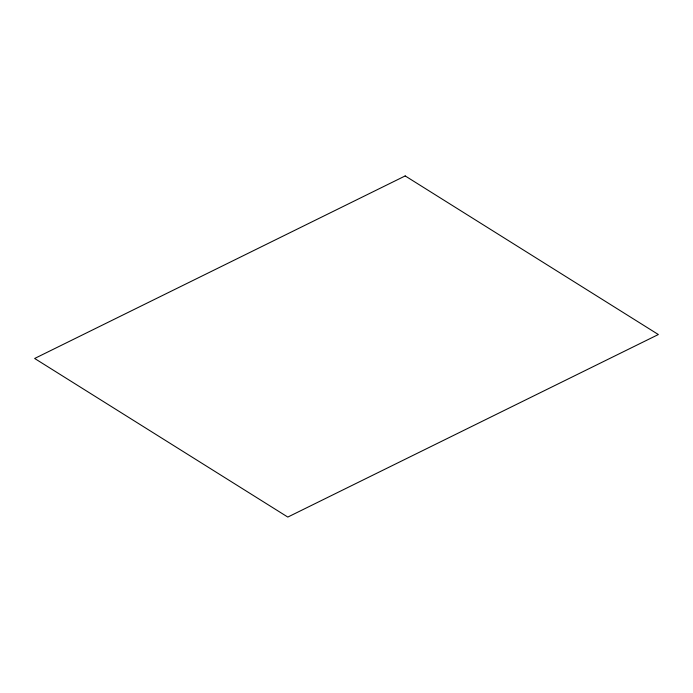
<?xml version="1.0" encoding="UTF-8"?>
<svg xmlns="http://www.w3.org/2000/svg" width="693" height="693" viewBox="0 0 693 693"><rect width="100%" height="100%" fill="white"/><g stroke="black" fill="none" stroke-linecap="round" stroke-linejoin="round"><path stroke-width="1.04" d="M405.197 175.927L34.65 358.472L287.803 517.073L658.35 334.528L405.197 175.927"/></g></svg>
